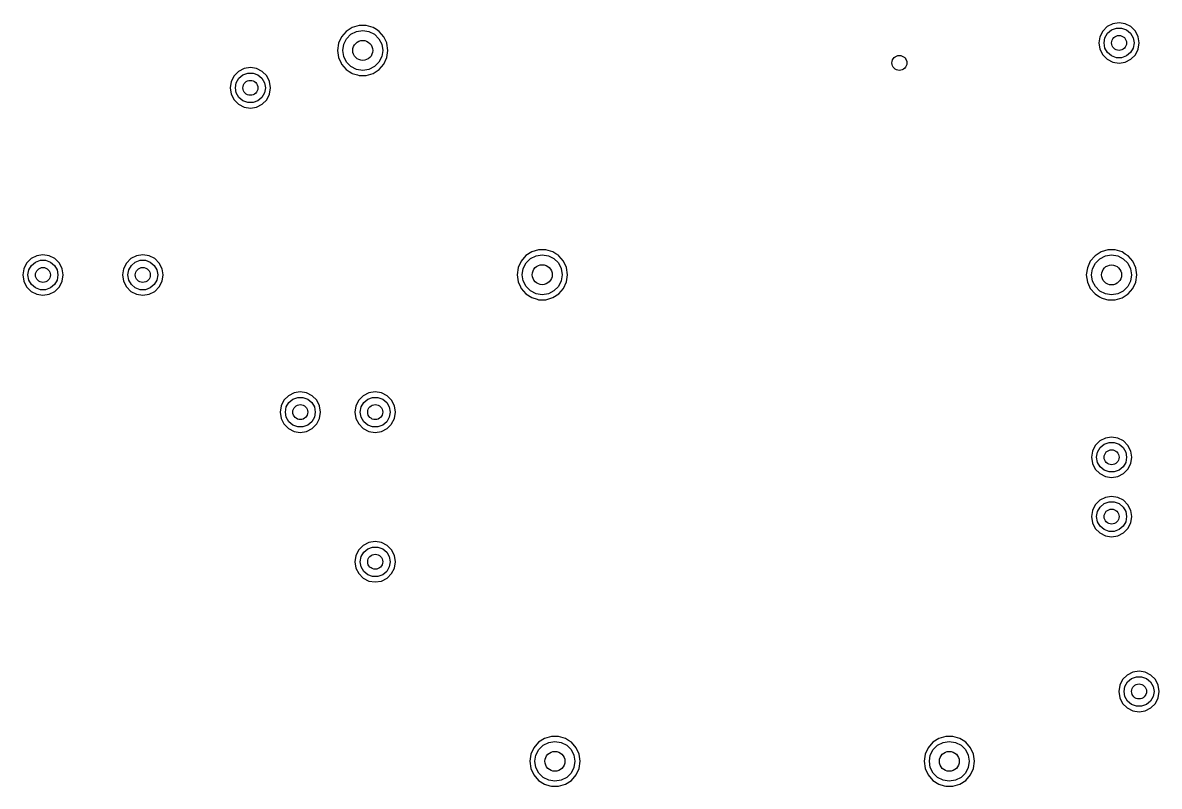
# Model space of a CAD drawing. Extents: x 107 to 211, y -135 to -72.
# Drawn here: x 135.44 to 158.21, y -119 to -103.69 of the extents above; entities that cross this region are included whole.
import ezdxf

# ---------------------------------------------------------------- set-up
doc = ezdxf.new("R2010")
doc.units = 0
doc.layers.add('BLACK', color=7, linetype='CONTINUOUS')

msp = doc.modelspace()

# ---------------------------------------------------------------- linework, layer by layer
at = {"layer": 'BLACK', "linetype": 'CONTINUOUS'}
for p, q in [((142.039945, -103.790047), (141.918875, -103.867855)), ((142.039949, -103.790046), (142.039945, -103.790047)), ((142.178036, -103.7495), (142.039949, -103.790046)), ((142.178039, -103.7495), (142.178036, -103.7495)), ((142.321961, -103.7495), (142.178039, -103.7495)), ((142.321964, -103.7495), (142.321961, -103.7495)), ((142.46005, -103.790046), (142.321964, -103.7495)), ((142.460054, -103.790047), (142.46005, -103.790046)), ((142.524182, -103.83126), (142.460054, -103.790047)), ((157.161656, -103.771951), (157.071951, -103.861656)), ((157.274698, -103.714353), (157.161656, -103.771951)), ((157.25, -103.840192), (157.347906, -103.804558)), ((157.4, -103.694508), (157.274698, -103.714353)), ((157.347906, -103.804558), (157.452094, -103.804558)), ((157.525301, -103.714353), (157.4, -103.694508)), ((157.452094, -103.804558), (157.55, -103.840192)), ((157.525302, -103.714353), (157.525301, -103.714353)), ((157.525304, -103.714354), (157.525302, -103.714353)), ((157.638342, -103.77195), (157.525304, -103.714354)), ((157.72805, -103.861658), (157.638342, -103.77195)), ((141.824623, -103.976626), (141.764834, -104.107545)), ((141.918868, -103.86786), (141.824623, -103.976626)), ((141.869577, -104.126393), (141.926393, -104.014886)), ((141.918875, -103.867855), (141.918868, -103.86786)), ((141.926393, -104.014886), (142.014886, -103.926393)), ((142.014886, -103.926393), (142.126393, -103.869577)), ((142.126393, -103.869577), (142.25, -103.85)), ((142.25, -103.85), (142.373607, -103.869577)), ((142.373607, -103.869577), (142.485114, -103.926393)), ((142.485114, -103.926393), (142.573607, -104.014886)), ((142.581128, -103.867857), (142.524182, -103.83126)), ((142.573607, -104.014886), (142.630423, -104.126393)), ((142.675377, -103.976627), (142.581128, -103.867857)), ((142.73172, -104.1), (142.675377, -103.976627)), ((157.014353, -103.974698), (156.994508, -104.1)), ((157.071951, -103.861656), (157.014353, -103.974698)), ((157.1, -104.1), (157.118092, -103.997394)), ((157.118092, -103.997394), (157.170187, -103.907164)), ((157.170187, -103.907164), (157.25, -103.840192)), ((157.55, -103.840192), (157.629813, -103.907164)), ((157.629813, -103.907164), (157.681908, -103.997394)), ((157.681908, -103.997394), (157.7, -104.1)), ((157.785646, -103.974696), (157.72805, -103.861658)), ((157.805492, -104.1), (157.785646, -103.974696)), ((141.764834, -104.107545), (141.744353, -104.25)), ((141.744353, -104.25), (141.764834, -104.392454)), ((141.85, -104.25), (141.869577, -104.126393)), ((141.869577, -104.373607), (141.85, -104.25)), ((142.630423, -104.126393), (142.65, -104.25)), ((142.65, -104.25), (142.630423, -104.373607)), ((142.735165, -104.107543), (142.73172, -104.1)), ((142.755647, -104.25), (142.735165, -104.107543)), ((142.735165, -104.392457), (142.755647, -104.25)), ((156.994508, -104.1), (157.014353, -104.225301)), ((157.014353, -104.225301), (157.014353, -104.225302)), ((157.014353, -104.225302), (157.014354, -104.225304)), ((157.014354, -104.225304), (157.07195, -104.338342)), ((157.118092, -104.202606), (157.1, -104.1)), ((157.170187, -104.292836), (157.118092, -104.202606)), ((157.681908, -104.202606), (157.629813, -104.292836)), ((157.7, -104.1), (157.681908, -104.202606)), ((157.72805, -104.338342), (157.785646, -104.225304)), ((157.785646, -104.225304), (157.805492, -104.1)), ((141.764834, -104.392454), (141.764834, -104.392455)), ((141.764834, -104.392455), (141.764835, -104.392457)), ((141.764835, -104.392457), (141.816457, -104.505492)), ((141.926393, -104.485114), (141.869577, -104.373607)), ((142.014886, -104.573607), (141.926393, -104.485114)), ((142.573607, -104.485114), (142.485114, -104.573607)), ((142.630423, -104.373607), (142.573607, -104.485114)), ((142.675377, -104.523373), (142.735165, -104.392457)), ((157.07195, -104.338342), (157.161658, -104.42805)), ((157.161658, -104.42805), (157.274696, -104.485646)), ((157.25, -104.359808), (157.170187, -104.292836)), ((157.347906, -104.395442), (157.25, -104.359808)), ((157.274696, -104.485646), (157.4, -104.505492)), ((157.452094, -104.395442), (157.347906, -104.395442)), ((157.4, -104.505492), (157.525304, -104.485646)), ((157.55, -104.359808), (157.452094, -104.395442)), ((157.525304, -104.485646), (157.638342, -104.42805)), ((157.629813, -104.292836), (157.55, -104.359808)), ((157.638342, -104.42805), (157.72805, -104.338342)), ((139.761656, -104.671951), (139.671951, -104.761656)), ((139.874698, -104.614353), (139.761656, -104.671951)), ((139.85, -104.740192), (139.947906, -104.704558)), ((140, -104.594508), (139.874698, -104.614353)), ((139.947906, -104.704558), (140.052094, -104.704558)), ((140.125301, -104.614353), (140, -104.594508)), ((140.052094, -104.704558), (140.15, -104.740192)), ((140.125302, -104.614353), (140.125301, -104.614353)), ((140.125304, -104.614354), (140.125302, -104.614353)), ((140.238342, -104.67195), (140.125304, -104.614354)), ((140.32805, -104.761658), (140.238342, -104.67195)), ((141.816457, -104.505492), (141.824623, -104.523373)), ((141.824623, -104.523373), (141.918868, -104.632139)), ((141.918868, -104.632139), (141.918869, -104.63214)), ((141.918869, -104.63214), (141.918872, -104.632143)), ((141.918872, -104.632143), (141.980815, -104.671951)), ((141.980815, -104.671951), (142.033576, -104.705859)), ((142.126393, -104.630423), (142.014886, -104.573607)), ((142.033576, -104.705859), (142.039947, -104.709953)), ((142.039947, -104.709953), (142.146403, -104.741211)), ((142.25, -104.65), (142.126393, -104.630423)), ((142.373607, -104.630423), (142.25, -104.65)), ((142.321964, -104.750499), (142.460053, -104.709953)), ((142.485114, -104.573607), (142.373607, -104.630423)), ((142.460053, -104.709953), (142.581128, -104.632143)), ((142.581128, -104.632143), (142.675377, -104.523373)), ((139.614353, -104.874698), (139.594508, -105)), ((139.671951, -104.761656), (139.614353, -104.874698)), ((139.7, -105), (139.718092, -104.897394)), ((139.718092, -104.897394), (139.770187, -104.807164)), ((139.770187, -104.807164), (139.85, -104.740192)), ((140.15, -104.740192), (140.229813, -104.807164)), ((140.229813, -104.807164), (140.281908, -104.897394)), ((140.281908, -104.897394), (140.3, -105)), ((140.385646, -104.874696), (140.32805, -104.761658)), ((140.405492, -105), (140.385646, -104.874696)), ((142.146403, -104.741211), (142.178035, -104.750499)), ((142.178035, -104.750499), (142.178037, -104.7505)), ((142.178037, -104.7505), (142.178039, -104.7505)), ((142.178039, -104.7505), (142.321963, -104.7505)), ((142.321963, -104.7505), (142.321964, -104.750499)), ((139.594508, -105), (139.614353, -105.125301)), ((139.614353, -105.125301), (139.614353, -105.125302)), ((139.614353, -105.125302), (139.614354, -105.125304)), ((139.614354, -105.125304), (139.67195, -105.238342)), ((139.718092, -105.102606), (139.7, -105)), ((139.770187, -105.192836), (139.718092, -105.102606)), ((140.281908, -105.102606), (140.229813, -105.192836)), ((140.3, -105), (140.281908, -105.102606)), ((140.32805, -105.238342), (140.385646, -105.125304)), ((140.385646, -105.125304), (140.405492, -105)), ((139.67195, -105.238342), (139.761658, -105.32805)), ((139.761658, -105.32805), (139.874696, -105.385646)), ((139.85, -105.259808), (139.770187, -105.192836)), ((139.947906, -105.295442), (139.85, -105.259808)), ((139.874696, -105.385646), (140, -105.405492)), ((140.052094, -105.295442), (139.947906, -105.295442)), ((140, -105.405492), (140.125304, -105.385646)), ((140.15, -105.259808), (140.052094, -105.295442)), ((140.125304, -105.385646), (140.238342, -105.32805)), ((140.229813, -105.192836), (140.15, -105.259808)), ((140.238342, -105.32805), (140.32805, -105.238342)), ((135.719698, -108.365904), (135.606656, -108.423502)), ((135.845, -108.346059), (135.719698, -108.365904)), ((135.970301, -108.365904), (135.845, -108.346059)), ((135.970302, -108.365904), (135.970301, -108.365904)), ((135.970304, -108.365905), (135.970302, -108.365904)), ((136.083342, -108.423501), (135.970304, -108.365905)), ((137.719698, -108.365904), (137.606656, -108.423502)), ((137.845, -108.346059), (137.719698, -108.365904)), ((137.970301, -108.365904), (137.845, -108.346059)), ((137.970302, -108.365904), (137.970301, -108.365904)), ((137.970304, -108.365905), (137.970302, -108.365904)), ((138.083342, -108.423501), (137.970304, -108.365905)), ((145.514819, -108.363811), (145.420574, -108.472577)), ((145.514826, -108.363806), (145.514819, -108.363811)), ((145.635896, -108.285998), (145.514826, -108.363806)), ((145.610837, -108.422344), (145.722344, -108.365528)), ((145.6359, -108.285997), (145.635896, -108.285998)), ((145.773987, -108.245451), (145.6359, -108.285997)), ((145.722344, -108.365528), (145.845951, -108.345951)), ((145.77399, -108.245451), (145.773987, -108.245451)), ((145.917912, -108.245451), (145.77399, -108.245451)), ((145.845951, -108.345951), (145.969558, -108.365528)), ((145.917915, -108.245451), (145.917912, -108.245451)), ((146.056001, -108.285997), (145.917915, -108.245451)), ((145.969558, -108.365528), (146.081065, -108.422344)), ((146.056005, -108.285998), (146.056001, -108.285997)), ((146.120133, -108.327211), (146.056005, -108.285998)), ((146.177079, -108.363808), (146.120133, -108.327211)), ((146.17708, -108.36381), (146.177079, -108.363808)), ((146.177082, -108.363811), (146.17708, -108.36381)), ((146.18059, -108.36786), (146.177082, -108.363811)), ((157.039945, -108.290047), (156.918875, -108.367855)), ((157.039949, -108.290046), (157.039945, -108.290047)), ((157.178036, -108.2495), (157.039949, -108.290046)), ((157.126393, -108.369577), (157.25, -108.35)), ((157.178039, -108.2495), (157.178036, -108.2495)), ((157.321961, -108.2495), (157.178039, -108.2495)), ((157.25, -108.35), (157.373607, -108.369577)), ((157.321964, -108.2495), (157.321961, -108.2495)), ((157.46005, -108.290046), (157.321964, -108.2495)), ((157.460054, -108.290047), (157.46005, -108.290046)), ((157.524182, -108.33126), (157.460054, -108.290047)), ((157.581128, -108.367857), (157.524182, -108.33126)), ((135.516951, -108.513207), (135.459353, -108.626249)), ((135.606656, -108.423502), (135.516951, -108.513207)), ((135.563092, -108.648945), (135.615187, -108.558715)), ((135.615187, -108.558715), (135.695, -108.491743)), ((135.695, -108.491743), (135.792906, -108.456109)), ((135.792906, -108.456109), (135.897094, -108.456109)), ((135.897094, -108.456109), (135.995, -108.491743)), ((135.995, -108.491743), (136.074813, -108.558715)), ((136.074813, -108.558715), (136.126908, -108.648945)), ((136.17305, -108.513209), (136.083342, -108.423501)), ((136.230646, -108.626247), (136.17305, -108.513209)), ((137.516951, -108.513207), (137.459353, -108.626249)), ((137.606656, -108.423502), (137.516951, -108.513207)), ((137.563092, -108.648945), (137.615187, -108.558715)), ((137.615187, -108.558715), (137.695, -108.491743)), ((137.695, -108.491743), (137.792906, -108.456109)), ((137.792906, -108.456109), (137.897094, -108.456109)), ((137.897094, -108.456109), (137.995, -108.491743)), ((137.995, -108.491743), (138.074813, -108.558715)), ((138.074813, -108.558715), (138.126908, -108.648945)), ((138.17305, -108.513209), (138.083342, -108.423501)), ((138.230646, -108.626247), (138.17305, -108.513209)), ((145.420574, -108.472577), (145.360785, -108.603496)), ((145.465528, -108.622344), (145.522344, -108.510837)), ((145.522344, -108.510837), (145.610837, -108.422344)), ((146.081065, -108.422344), (146.169558, -108.510837)), ((146.169558, -108.510837), (146.226374, -108.622344)), ((146.271328, -108.472578), (146.18059, -108.36786)), ((146.331116, -108.603494), (146.271328, -108.472578)), ((156.824623, -108.476626), (156.764834, -108.607545)), ((156.918868, -108.36786), (156.824623, -108.476626)), ((156.869577, -108.626393), (156.926393, -108.514886)), ((156.918875, -108.367855), (156.918868, -108.36786)), ((156.926393, -108.514886), (157.014886, -108.426393)), ((157.014886, -108.426393), (157.126393, -108.369577)), ((157.373607, -108.369577), (157.485114, -108.426393)), ((157.485114, -108.426393), (157.573607, -108.514886)), ((157.573607, -108.514886), (157.630423, -108.626393)), ((157.581129, -108.367859), (157.581128, -108.367857)), ((157.581131, -108.36786), (157.581129, -108.367859)), ((157.629344, -108.423502), (157.581131, -108.36786)), ((157.675377, -108.476627), (157.629344, -108.423502)), ((157.735165, -108.607543), (157.675377, -108.476627)), ((135.459353, -108.626249), (135.439508, -108.751551)), ((135.439508, -108.751551), (135.459353, -108.876852)), ((135.545, -108.751551), (135.563092, -108.648945)), ((135.563092, -108.854157), (135.545, -108.751551)), ((136.126908, -108.648945), (136.145, -108.751551)), ((136.145, -108.751551), (136.126908, -108.854157)), ((136.250492, -108.751551), (136.230646, -108.626247)), ((136.230646, -108.876855), (136.250492, -108.751551)), ((137.459353, -108.626249), (137.439508, -108.751551)), ((137.439508, -108.751551), (137.459353, -108.876852)), ((137.545, -108.751551), (137.563092, -108.648945)), ((137.563092, -108.854157), (137.545, -108.751551)), ((138.126908, -108.648945), (138.145, -108.751551)), ((138.145, -108.751551), (138.126908, -108.854157)), ((138.249605, -108.745951), (138.230646, -108.626247)), ((138.230646, -108.876855), (138.250492, -108.751551)), ((138.250492, -108.751551), (138.249605, -108.745951)), ((145.360785, -108.603496), (145.340304, -108.745951)), ((145.340304, -108.745951), (145.360785, -108.888405)), ((145.445951, -108.745951), (145.465528, -108.622344)), ((145.465528, -108.869558), (145.445951, -108.745951)), ((146.226374, -108.622344), (146.245951, -108.745951)), ((146.245951, -108.745951), (146.226374, -108.869558)), ((146.351598, -108.745951), (146.331116, -108.603494)), ((146.331116, -108.888408), (146.351016, -108.75)), ((146.351016, -108.75), (146.351598, -108.745951)), ((156.764834, -108.607545), (156.744353, -108.75)), ((156.744353, -108.75), (156.764834, -108.892454)), ((156.85, -108.75), (156.869577, -108.626393)), ((156.869577, -108.873607), (156.85, -108.75)), ((157.630423, -108.626393), (157.65, -108.75)), ((157.65, -108.75), (157.630423, -108.873607)), ((157.755647, -108.75), (157.735165, -108.607543)), ((157.735165, -108.892457), (157.755647, -108.75)), ((135.459353, -108.876852), (135.459353, -108.876853)), ((135.459353, -108.876853), (135.459354, -108.876855)), ((135.459354, -108.876855), (135.51695, -108.989893)), ((135.51695, -108.989893), (135.606658, -109.079601)), ((135.615187, -108.944387), (135.563092, -108.854157)), ((135.695, -109.011359), (135.615187, -108.944387)), ((135.792906, -109.046993), (135.695, -109.011359)), ((135.897094, -109.046993), (135.792906, -109.046993)), ((135.995, -109.011359), (135.897094, -109.046993)), ((136.074813, -108.944387), (135.995, -109.011359)), ((136.126908, -108.854157), (136.074813, -108.944387)), ((136.083342, -109.079601), (136.17305, -108.989893)), ((136.17305, -108.989893), (136.230646, -108.876855)), ((137.459353, -108.876852), (137.459353, -108.876853)), ((137.459353, -108.876853), (137.459354, -108.876855)), ((137.459354, -108.876855), (137.51695, -108.989893)), ((137.51695, -108.989893), (137.606658, -109.079601)), ((137.615187, -108.944387), (137.563092, -108.854157)), ((137.695, -109.011359), (137.615187, -108.944387)), ((137.792906, -109.046993), (137.695, -109.011359)), ((137.897094, -109.046993), (137.792906, -109.046993)), ((137.995, -109.011359), (137.897094, -109.046993)), ((138.074813, -108.944387), (137.995, -109.011359)), ((138.126908, -108.854157), (138.074813, -108.944387)), ((138.083342, -109.079601), (138.17305, -108.989893)), ((138.17305, -108.989893), (138.230646, -108.876855)), ((145.360785, -108.888405), (145.360785, -108.888406)), ((145.360785, -108.888406), (145.360786, -108.888408)), ((145.360786, -108.888408), (145.407468, -108.990626)), ((145.407468, -108.990626), (145.420574, -109.019324)), ((145.420574, -109.019324), (145.514819, -109.12809)), ((145.522344, -108.981065), (145.465528, -108.869558)), ((145.610837, -109.069558), (145.522344, -108.981065)), ((146.169558, -108.981065), (146.081065, -109.069558)), ((146.226374, -108.869558), (146.169558, -108.981065)), ((146.177079, -109.128094), (146.271328, -109.019324)), ((146.271328, -109.019324), (146.331116, -108.888408)), ((156.764834, -108.892454), (156.764834, -108.892455)), ((156.764834, -108.892455), (156.764835, -108.892457)), ((156.764835, -108.892457), (156.809664, -108.990617)), ((156.809664, -108.990617), (156.824623, -109.023373)), ((156.824623, -109.023373), (156.918868, -109.132139)), ((156.926393, -108.985114), (156.869577, -108.873607)), ((157.014886, -109.073607), (156.926393, -108.985114)), ((157.573607, -108.985114), (157.485114, -109.073607)), ((157.630423, -108.873607), (157.573607, -108.985114)), ((157.581128, -109.132143), (157.675377, -109.023373)), ((157.675377, -109.023373), (157.735165, -108.892457)), ((135.606658, -109.079601), (135.719696, -109.137197)), ((135.719696, -109.137197), (135.845, -109.157043)), ((135.845, -109.157043), (135.970304, -109.137197)), ((135.970304, -109.137197), (136.083342, -109.079601)), ((137.606658, -109.079601), (137.719696, -109.137197)), ((137.719696, -109.137197), (137.845, -109.157043)), ((137.845, -109.157043), (137.970304, -109.137197)), ((137.970304, -109.137197), (138.083342, -109.079601)), ((145.514819, -109.12809), (145.51482, -109.128091)), ((145.51482, -109.128091), (145.514823, -109.128094)), ((145.514823, -109.128094), (145.635898, -109.205904)), ((145.722344, -109.126374), (145.610837, -109.069558)), ((145.635898, -109.205904), (145.742354, -109.237162)), ((145.845951, -109.145951), (145.722344, -109.126374)), ((145.742354, -109.237162), (145.773986, -109.24645)), ((145.773986, -109.24645), (145.773988, -109.246451)), ((145.773988, -109.246451), (145.77399, -109.246451)), ((145.77399, -109.246451), (145.917914, -109.246451)), ((145.969558, -109.126374), (145.845951, -109.145951)), ((145.917914, -109.246451), (145.917915, -109.24645)), ((145.917915, -109.24645), (146.056004, -109.205904)), ((146.081065, -109.069558), (145.969558, -109.126374)), ((146.056004, -109.205904), (146.177079, -109.128094)), ((156.918868, -109.132139), (156.918869, -109.13214)), ((156.918869, -109.13214), (156.918872, -109.132143)), ((156.918872, -109.132143), (157.011474, -109.191654)), ((157.011474, -109.191654), (157.033646, -109.205904)), ((157.126393, -109.130423), (157.014886, -109.073607)), ((157.033646, -109.205904), (157.039947, -109.209953)), ((157.039947, -109.209953), (157.146403, -109.241211)), ((157.25, -109.15), (157.126393, -109.130423)), ((157.146403, -109.241211), (157.178035, -109.250499)), ((157.178035, -109.250499), (157.178037, -109.2505)), ((157.178037, -109.2505), (157.178039, -109.2505)), ((157.178039, -109.2505), (157.321963, -109.2505)), ((157.373607, -109.130423), (157.25, -109.15)), ((157.321963, -109.2505), (157.321964, -109.250499)), ((157.321964, -109.250499), (157.460053, -109.209953)), ((157.485114, -109.073607), (157.373607, -109.130423)), ((157.460053, -109.209953), (157.581128, -109.132143)), ((141, -111.094508), (140.874698, -111.114353)), ((141.125301, -111.114353), (141, -111.094508)), ((142.5, -111.094508), (142.374698, -111.114353)), ((142.625301, -111.114353), (142.5, -111.094508)), ((140.671951, -111.261656), (140.614353, -111.374698)), ((140.761656, -111.171951), (140.671951, -111.261656)), ((140.718092, -111.397394), (140.770187, -111.307164)), ((140.874698, -111.114353), (140.761656, -111.171951)), ((140.770187, -111.307164), (140.85, -111.240192)), ((140.85, -111.240192), (140.947906, -111.204558)), ((140.947906, -111.204558), (141.052094, -111.204558)), ((141.052094, -111.204558), (141.15, -111.240192)), ((141.125302, -111.114353), (141.125301, -111.114353)), ((141.125304, -111.114354), (141.125302, -111.114353)), ((141.238342, -111.17195), (141.125304, -111.114354)), ((141.15, -111.240192), (141.229813, -111.307164)), ((141.229813, -111.307164), (141.281908, -111.397394)), ((141.32805, -111.261658), (141.238342, -111.17195)), ((141.385646, -111.374696), (141.32805, -111.261658)), ((142.171951, -111.261656), (142.114353, -111.374698)), ((142.261656, -111.171951), (142.171951, -111.261656)), ((142.218092, -111.397394), (142.270187, -111.307164)), ((142.374698, -111.114353), (142.261656, -111.171951)), ((142.270187, -111.307164), (142.35, -111.240192)), ((142.35, -111.240192), (142.447906, -111.204558)), ((142.447906, -111.204558), (142.552094, -111.204558)), ((142.552094, -111.204558), (142.65, -111.240192)), ((142.625302, -111.114353), (142.625301, -111.114353)), ((142.625304, -111.114354), (142.625302, -111.114353)), ((142.738342, -111.17195), (142.625304, -111.114354)), ((142.65, -111.240192), (142.729813, -111.307164)), ((142.729813, -111.307164), (142.781908, -111.397394)), ((142.82805, -111.261658), (142.738342, -111.17195)), ((142.885646, -111.374696), (142.82805, -111.261658)), ((140.614353, -111.374698), (140.594508, -111.5)), ((140.594508, -111.5), (140.614353, -111.625301)), ((140.7, -111.5), (140.718092, -111.397394)), ((140.718092, -111.602606), (140.7, -111.5)), ((141.281908, -111.397394), (141.3, -111.5)), ((141.3, -111.5), (141.281908, -111.602606)), ((141.405492, -111.5), (141.385646, -111.374696)), ((141.385646, -111.625304), (141.405492, -111.5)), ((142.114353, -111.374698), (142.094508, -111.5)), ((142.094508, -111.5), (142.114353, -111.625301)), ((142.2, -111.5), (142.218092, -111.397394)), ((142.218092, -111.602606), (142.2, -111.5)), ((142.781908, -111.397394), (142.8, -111.5)), ((142.8, -111.5), (142.781908, -111.602606)), ((142.905492, -111.5), (142.885646, -111.374696)), ((142.885646, -111.625304), (142.905492, -111.5)), ((140.614353, -111.625301), (140.614353, -111.625302)), ((140.614353, -111.625302), (140.614354, -111.625304)), ((140.614354, -111.625304), (140.67195, -111.738342)), ((140.67195, -111.738342), (140.761658, -111.82805)), ((140.770187, -111.692836), (140.718092, -111.602606)), ((140.85, -111.759808), (140.770187, -111.692836)), ((140.947906, -111.795442), (140.85, -111.759808)), ((141.15, -111.759808), (141.052094, -111.795442)), ((141.229813, -111.692836), (141.15, -111.759808)), ((141.281908, -111.602606), (141.229813, -111.692836)), ((141.238342, -111.82805), (141.32805, -111.738342)), ((141.32805, -111.738342), (141.385646, -111.625304)), ((142.114353, -111.625301), (142.114353, -111.625302)), ((142.114353, -111.625302), (142.114354, -111.625304)), ((142.114354, -111.625304), (142.17195, -111.738342)), ((142.17195, -111.738342), (142.261658, -111.82805)), ((142.270187, -111.692836), (142.218092, -111.602606)), ((142.35, -111.759808), (142.270187, -111.692836)), ((142.447906, -111.795442), (142.35, -111.759808)), ((142.65, -111.759808), (142.552094, -111.795442)), ((142.729813, -111.692836), (142.65, -111.759808)), ((142.781908, -111.602606), (142.729813, -111.692836)), ((142.738342, -111.82805), (142.816392, -111.75)), ((142.816392, -111.75), (142.82805, -111.738342)), ((142.82805, -111.738342), (142.885646, -111.625304)), ((140.761658, -111.82805), (140.874696, -111.885646)), ((140.874696, -111.885646), (141, -111.905492)), ((141.052094, -111.795442), (140.947906, -111.795442)), ((141, -111.905492), (141.125304, -111.885646)), ((141.125304, -111.885646), (141.238342, -111.82805)), ((142.261658, -111.82805), (142.374696, -111.885646)), ((142.374696, -111.885646), (142.5, -111.905492)), ((142.552094, -111.795442), (142.447906, -111.795442)), ((142.5, -111.905492), (142.625304, -111.885646)), ((142.625304, -111.885646), (142.738342, -111.82805)), ((157.250951, -111.999508), (157.125649, -112.019353)), ((157.376252, -112.019353), (157.250951, -111.999508)), ((156.922902, -112.166656), (156.865304, -112.279698)), ((157.012607, -112.076951), (156.922902, -112.166656)), ((156.969043, -112.302394), (157.021138, -112.212164)), ((157.125649, -112.019353), (157.012607, -112.076951)), ((157.021138, -112.212164), (157.100951, -112.145192)), ((157.100951, -112.145192), (157.198857, -112.109558)), ((157.198857, -112.109558), (157.303045, -112.109558)), ((157.303045, -112.109558), (157.400951, -112.145192)), ((157.376253, -112.019353), (157.376252, -112.019353)), ((157.376255, -112.019354), (157.376253, -112.019353)), ((157.489293, -112.07695), (157.376255, -112.019354)), ((157.400951, -112.145192), (157.480764, -112.212164)), ((157.480764, -112.212164), (157.532859, -112.302394)), ((157.579001, -112.166658), (157.489293, -112.07695)), ((157.636597, -112.279696), (157.579001, -112.166658)), ((156.865304, -112.279698), (156.845459, -112.405)), ((156.845459, -112.405), (156.865304, -112.530301)), ((156.950951, -112.405), (156.969043, -112.302394)), ((156.969043, -112.507606), (156.950951, -112.405)), ((157.532859, -112.302394), (157.550951, -112.405)), ((157.550951, -112.405), (157.532859, -112.507606)), ((157.656443, -112.405), (157.636597, -112.279696)), ((157.636597, -112.530304), (157.656443, -112.405)), ((156.865304, -112.530301), (156.865304, -112.530302)), ((156.865304, -112.530302), (156.865305, -112.530304)), ((156.865305, -112.530304), (156.922901, -112.643342)), ((156.922901, -112.643342), (157.012609, -112.73305)), ((157.021138, -112.597836), (156.969043, -112.507606)), ((157.100951, -112.664808), (157.021138, -112.597836)), ((157.198857, -112.700442), (157.100951, -112.664808)), ((157.400951, -112.664808), (157.303045, -112.700442)), ((157.480764, -112.597836), (157.400951, -112.664808)), ((157.532859, -112.507606), (157.480764, -112.597836)), ((157.489293, -112.73305), (157.579001, -112.643342)), ((157.579001, -112.643342), (157.636597, -112.530304)), ((157.012609, -112.73305), (157.125647, -112.790646)), ((157.125647, -112.790646), (157.250951, -112.810492)), ((157.303045, -112.700442), (157.198857, -112.700442)), ((157.250951, -112.810492), (157.376255, -112.790646)), ((157.376255, -112.790646), (157.489293, -112.73305)), ((156.922902, -113.356656), (156.865304, -113.469698)), ((157.012607, -113.266951), (156.922902, -113.356656)), ((157.125649, -113.209353), (157.012607, -113.266951)), ((157.021138, -113.402164), (157.100951, -113.335192)), ((157.100951, -113.335192), (157.198857, -113.299558)), ((157.250951, -113.189508), (157.125649, -113.209353)), ((157.198857, -113.299558), (157.303045, -113.299558)), ((157.376252, -113.209353), (157.250951, -113.189508)), ((157.303045, -113.299558), (157.400951, -113.335192)), ((157.376253, -113.209353), (157.376252, -113.209353)), ((157.376255, -113.209354), (157.376253, -113.209353)), ((157.489293, -113.26695), (157.376255, -113.209354)), ((157.400951, -113.335192), (157.480764, -113.402164)), ((157.579001, -113.356658), (157.489293, -113.26695)), ((157.636597, -113.469696), (157.579001, -113.356658)), ((156.865304, -113.469698), (156.845459, -113.595)), ((156.845459, -113.595), (156.865304, -113.720301)), ((156.950951, -113.595), (156.969043, -113.492394)), ((156.969043, -113.697606), (156.950951, -113.595)), ((156.969043, -113.492394), (157.021138, -113.402164)), ((157.480764, -113.402164), (157.532859, -113.492394)), ((157.532859, -113.492394), (157.550951, -113.595)), ((157.550951, -113.595), (157.532859, -113.697606)), ((157.656443, -113.595), (157.636597, -113.469696)), ((157.636597, -113.720304), (157.656443, -113.595)), ((156.865304, -113.720301), (156.865304, -113.720302)), ((156.865304, -113.720302), (156.865305, -113.720304)), ((156.865305, -113.720304), (156.922901, -113.833342)), ((157.021138, -113.787836), (156.969043, -113.697606)), ((157.100951, -113.854808), (157.021138, -113.787836)), ((157.480764, -113.787836), (157.400951, -113.854808)), ((157.532859, -113.697606), (157.480764, -113.787836)), ((157.579001, -113.833342), (157.636597, -113.720304)), ((156.922901, -113.833342), (157.012609, -113.92305)), ((157.012609, -113.92305), (157.125647, -113.980646)), ((157.198857, -113.890442), (157.100951, -113.854808)), ((157.125647, -113.980646), (157.250951, -114.000492)), ((157.303045, -113.890442), (157.198857, -113.890442)), ((157.250951, -114.000492), (157.376255, -113.980646)), ((157.400951, -113.854808), (157.303045, -113.890442)), ((157.376255, -113.980646), (157.489293, -113.92305)), ((157.489293, -113.92305), (157.579001, -113.833342)), ((142.171951, -114.261656), (142.114353, -114.374698)), ((142.261656, -114.171951), (142.171951, -114.261656)), ((142.374698, -114.114353), (142.261656, -114.171951)), ((142.270187, -114.307164), (142.35, -114.240192)), ((142.35, -114.240192), (142.447906, -114.204558)), ((142.5, -114.094508), (142.374698, -114.114353)), ((142.447906, -114.204558), (142.552094, -114.204558)), ((142.625301, -114.114353), (142.5, -114.094508)), ((142.552094, -114.204558), (142.65, -114.240192)), ((142.625302, -114.114353), (142.625301, -114.114353)), ((142.625304, -114.114354), (142.625302, -114.114353)), ((142.738342, -114.17195), (142.625304, -114.114354)), ((142.65, -114.240192), (142.729813, -114.307164)), ((142.82805, -114.261658), (142.738342, -114.17195)), ((142.885646, -114.374696), (142.82805, -114.261658)), ((142.114353, -114.374698), (142.094508, -114.5)), ((142.094508, -114.5), (142.114353, -114.625301)), ((142.2, -114.5), (142.218092, -114.397394)), ((142.218092, -114.602606), (142.2, -114.5)), ((142.218092, -114.397394), (142.270187, -114.307164)), ((142.729813, -114.307164), (142.781908, -114.397394)), ((142.781908, -114.397394), (142.8, -114.5)), ((142.8, -114.5), (142.781908, -114.602606)), ((142.905492, -114.5), (142.885646, -114.374696)), ((142.885646, -114.625304), (142.905492, -114.5)), ((142.114353, -114.625301), (142.114353, -114.625302)), ((142.114353, -114.625302), (142.114354, -114.625304)), ((142.114354, -114.625304), (142.17195, -114.738342)), ((142.17195, -114.738342), (142.261658, -114.82805)), ((142.270187, -114.692836), (142.218092, -114.602606)), ((142.35, -114.759808), (142.270187, -114.692836)), ((142.729813, -114.692836), (142.65, -114.759808)), ((142.781908, -114.602606), (142.729813, -114.692836)), ((142.738342, -114.82805), (142.82805, -114.738342)), ((142.82805, -114.738342), (142.885646, -114.625304)), ((142.261658, -114.82805), (142.374696, -114.885646)), ((142.447906, -114.795442), (142.35, -114.759808)), ((142.374696, -114.885646), (142.5, -114.905492)), ((142.552094, -114.795442), (142.447906, -114.795442)), ((142.5, -114.905492), (142.625304, -114.885646)), ((142.65, -114.759808), (142.552094, -114.795442)), ((142.625304, -114.885646), (142.738342, -114.82805)), ((157.561656, -116.771951), (157.471951, -116.861656)), ((157.674698, -116.714353), (157.561656, -116.771951)), ((157.8, -116.694508), (157.674698, -116.714353)), ((157.925301, -116.714353), (157.8, -116.694508)), ((157.925302, -116.714353), (157.925301, -116.714353)), ((157.925304, -116.714354), (157.925302, -116.714353)), ((158.038342, -116.77195), (157.925304, -116.714354)), ((158.12805, -116.861658), (158.038342, -116.77195)), ((157.414353, -116.974698), (157.394508, -117.1)), ((157.471951, -116.861656), (157.414353, -116.974698)), ((157.5, -117.1), (157.518092, -116.997394)), ((157.518092, -116.997394), (157.570187, -116.907164)), ((157.570187, -116.907164), (157.65, -116.840192)), ((157.65, -116.840192), (157.747906, -116.804558)), ((157.747906, -116.804558), (157.852094, -116.804558)), ((157.852094, -116.804558), (157.95, -116.840192)), ((157.95, -116.840192), (158.029813, -116.907164)), ((158.029813, -116.907164), (158.081908, -116.997394)), ((158.081908, -116.997394), (158.1, -117.1)), ((158.185646, -116.974696), (158.12805, -116.861658)), ((158.205492, -117.1), (158.185646, -116.974696)), ((157.394508, -117.1), (157.414353, -117.225301)), ((157.414353, -117.225301), (157.414353, -117.225302)), ((157.414353, -117.225302), (157.414354, -117.225304)), ((157.414354, -117.225304), (157.47195, -117.338342)), ((157.518092, -117.202606), (157.5, -117.1)), ((157.570187, -117.292836), (157.518092, -117.202606)), ((158.081908, -117.202606), (158.029813, -117.292836)), ((158.1, -117.1), (158.081908, -117.202606)), ((158.12805, -117.338342), (158.185646, -117.225304)), ((158.185646, -117.225304), (158.205492, -117.1)), ((157.47195, -117.338342), (157.561658, -117.42805)), ((157.561658, -117.42805), (157.674696, -117.485646)), ((157.65, -117.359808), (157.570187, -117.292836)), ((157.747906, -117.395442), (157.65, -117.359808)), ((157.852094, -117.395442), (157.747906, -117.395442)), ((157.95, -117.359808), (157.852094, -117.395442)), ((157.925304, -117.485646), (158.038342, -117.42805)), ((158.029813, -117.292836), (157.95, -117.359808)), ((158.038342, -117.42805), (158.12805, -117.338342)), ((157.674696, -117.485646), (157.8, -117.505492)), ((157.8, -117.505492), (157.925304, -117.485646)), ((145.768868, -118.11786), (145.674623, -118.226626)), ((145.768875, -118.117855), (145.768868, -118.11786)), ((145.889945, -118.040047), (145.768875, -118.117855)), ((145.864886, -118.176393), (145.976393, -118.119577)), ((145.889949, -118.040046), (145.889945, -118.040047)), ((146.028036, -117.9995), (145.889949, -118.040046)), ((145.976393, -118.119577), (146.1, -118.1)), ((146.028039, -117.9995), (146.028036, -117.9995)), ((146.171961, -117.9995), (146.028039, -117.9995)), ((146.1, -118.1), (146.223607, -118.119577)), ((146.171964, -117.9995), (146.171961, -117.9995)), ((146.31005, -118.040046), (146.171964, -117.9995)), ((146.223607, -118.119577), (146.335114, -118.176393)), ((146.310054, -118.040047), (146.31005, -118.040046)), ((146.374182, -118.08126), (146.310054, -118.040047)), ((146.431128, -118.117857), (146.374182, -118.08126)), ((146.525377, -118.226627), (146.431128, -118.117857)), ((153.668868, -118.11786), (153.574623, -118.226626)), ((153.668875, -118.117855), (153.668868, -118.11786)), ((153.789945, -118.040047), (153.668875, -118.117855)), ((153.764886, -118.176393), (153.876393, -118.119577)), ((153.789949, -118.040046), (153.789945, -118.040047)), ((153.928036, -117.9995), (153.789949, -118.040046)), ((153.876393, -118.119577), (154, -118.1)), ((153.928039, -117.9995), (153.928036, -117.9995)), ((154.071961, -117.9995), (153.928039, -117.9995)), ((154, -118.1), (154.123607, -118.119577)), ((154.071964, -117.9995), (154.071961, -117.9995)), ((154.21005, -118.040046), (154.071964, -117.9995)), ((154.123607, -118.119577), (154.235114, -118.176393)), ((154.210054, -118.040047), (154.21005, -118.040046)), ((154.274182, -118.08126), (154.210054, -118.040047)), ((154.331128, -118.117857), (154.274182, -118.08126)), ((154.425377, -118.226627), (154.331128, -118.117857)), ((145.614834, -118.357545), (145.594353, -118.5)), ((145.674623, -118.226626), (145.614834, -118.357545)), ((145.7, -118.5), (145.719577, -118.376393)), ((145.719577, -118.376393), (145.776393, -118.264886)), ((145.776393, -118.264886), (145.864886, -118.176393)), ((146.335114, -118.176393), (146.423607, -118.264886)), ((146.423607, -118.264886), (146.480423, -118.376393)), ((146.480423, -118.376393), (146.5, -118.5)), ((146.585165, -118.357543), (146.525377, -118.226627)), ((146.605647, -118.5), (146.585165, -118.357543)), ((153.514834, -118.357545), (153.494353, -118.5)), ((153.574623, -118.226626), (153.514834, -118.357545)), ((153.6, -118.5), (153.619577, -118.376393)), ((153.619577, -118.376393), (153.676393, -118.264886)), ((153.676393, -118.264886), (153.764886, -118.176393)), ((154.235114, -118.176393), (154.323607, -118.264886)), ((154.323607, -118.264886), (154.380423, -118.376393)), ((154.380423, -118.376393), (154.4, -118.5)), ((154.485165, -118.357543), (154.425377, -118.226627)), ((154.505647, -118.5), (154.485165, -118.357543)), ((145.594353, -118.5), (145.614834, -118.642454)), ((145.719577, -118.623607), (145.7, -118.5)), ((146.5, -118.5), (146.480423, -118.623607)), ((146.585165, -118.642457), (146.605647, -118.5)), ((153.494353, -118.5), (153.514834, -118.642454)), ((153.619577, -118.623607), (153.6, -118.5)), ((154.4, -118.5), (154.380423, -118.623607)), ((154.485165, -118.642457), (154.505647, -118.5)), ((145.614834, -118.642454), (145.674623, -118.773373)), ((145.674623, -118.773373), (145.768868, -118.882139)), ((145.776393, -118.735114), (145.719577, -118.623607)), ((145.864886, -118.823607), (145.776393, -118.735114)), ((145.976393, -118.880423), (145.864886, -118.823607)), ((146.335114, -118.823607), (146.223607, -118.880423)), ((146.423607, -118.735114), (146.335114, -118.823607)), ((146.480423, -118.623607), (146.423607, -118.735114)), ((146.431128, -118.882143), (146.525377, -118.773373)), ((146.525377, -118.773373), (146.585165, -118.642457)), ((153.514834, -118.642454), (153.574623, -118.773373)), ((153.574623, -118.773373), (153.668868, -118.882139)), ((153.676393, -118.735114), (153.619577, -118.623607)), ((153.764886, -118.823607), (153.676393, -118.735114)), ((153.876393, -118.880423), (153.764886, -118.823607)), ((154.235114, -118.823607), (154.123607, -118.880423)), ((154.323607, -118.735114), (154.235114, -118.823607)), ((154.380423, -118.623607), (154.323607, -118.735114)), ((154.331128, -118.882143), (154.425377, -118.773373)), ((154.425377, -118.773373), (154.485165, -118.642457)), ((145.768868, -118.882139), (145.768869, -118.88214)), ((145.768869, -118.88214), (145.768872, -118.882143)), ((145.768872, -118.882143), (145.889947, -118.959953)), ((145.889947, -118.959953), (145.996403, -118.991211)), ((146.1, -118.9), (145.976393, -118.880423)), ((145.996403, -118.991211), (146.028035, -119.000499)), ((146.028035, -119.000499), (146.028037, -119.0005)), ((146.028037, -119.0005), (146.028039, -119.0005)), ((146.028039, -119.0005), (146.171963, -119.0005)), ((146.223607, -118.880423), (146.1, -118.9)), ((146.171963, -119.0005), (146.171964, -119.000499)), ((146.171964, -119.000499), (146.310053, -118.959953)), ((146.310053, -118.959953), (146.431128, -118.882143)), ((153.668868, -118.882139), (153.668869, -118.88214)), ((153.668869, -118.88214), (153.668872, -118.882143)), ((153.668872, -118.882143), (153.789947, -118.959953)), ((153.789947, -118.959953), (153.896403, -118.991211)), ((154, -118.9), (153.876393, -118.880423)), ((153.896403, -118.991211), (153.928035, -119.000499)), ((153.928035, -119.000499), (153.928037, -119.0005)), ((153.928037, -119.0005), (153.928039, -119.0005)), ((153.928039, -119.0005), (154.071963, -119.0005)), ((154.123607, -118.880423), (154, -118.9)), ((154.071963, -119.0005), (154.071964, -119.000499)), ((154.071964, -119.000499), (154.210053, -118.959953)), ((154.210053, -118.959953), (154.331128, -118.882143))]:
    msp.add_line(p, q, dxfattribs=at)
at = {"layer": 'BLACK'}
for centre, radius in [((157.4, -104.1), 0.15), ((142.25, -104.25), 0.2), ((153, -104.5), 0.15), ((140, -105), 0.15), ((145.845951, -108.745951), 0.2), ((157.25, -108.75), 0.2), ((135.845, -108.751551), 0.15), ((137.845, -108.751551), 0.15), ((141, -111.5), 0.15), ((142.5, -111.5), 0.15), ((157.250951, -112.405), 0.15), ((157.250951, -113.595), 0.15), ((142.5, -114.5), 0.15), ((157.8, -117.1), 0.15), ((146.1, -118.5), 0.2), ((154, -118.5), 0.2)]:
    msp.add_circle(centre, radius, dxfattribs=at)

doc.saveas('drawing.dxf')
